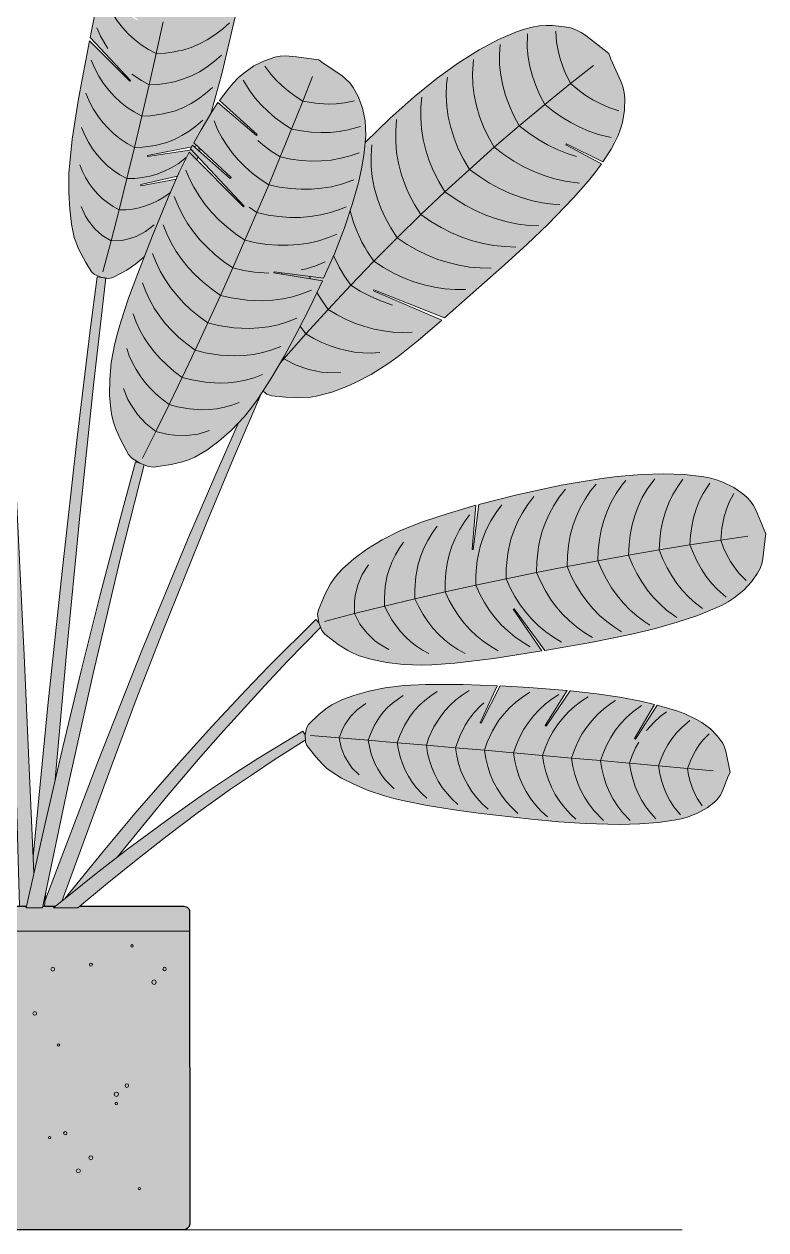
# Model space of a CAD drawing. Header units: millimetres. Extents: x -4 to 8794, y -6642 to 2653.
# Drawn here: x 6437 to 7446, y 0 to 1640 of the extents above; entities that cross this region are included whole.
import ezdxf

# ---------------------------------------------------------------- set-up
doc = ezdxf.new("R2010")
doc.units = ezdxf.units.MM
for name, color, linetype, lineweight, true_color in [('VEG-HOJAS', 117, 'Continuous', 18, 0x2e5e38), ('VEG-MACETA', 25, 'Continuous', 25, 0x745440), ('VEG-NERVIOS', 115, 'Continuous', 9, 0x528c5c), ('VEG-TEXTO', 47, 'Continuous', 18, 0x464646)]:
    doc.layers.add(name, color=color, linetype=linetype, lineweight=lineweight, true_color=true_color)
doc.layers.add('VEG-RELLENO', color=253, linetype='Continuous', true_color=0x96c896)

# ---------------------------------------------------------------- blocks, each defined once
blk = doc.blocks.new('VEG_Strelitzia_ALZADO')
at = {"layer": 'VEG-RELLENO', "true_color": 0x528f5a}
h = blk.add_hatch(color=93, dxfattribs=at)
h.dxf.hatch_style = 1
h.paths.add_polyline_path([(238.9, 1919.9), (260.7, 1908.7), (271.1, 1902.2), (275.7, 1898), (279.9, 1892.9), (283.6, 1887.2), (290.2, 1874.4), (295.5, 1859.3), (299.1, 1840.8), (300.3, 1830.1), (301, 1812), (300.8, 1791.9), (299, 1762.2), (295.5, 1729.8), (290.3, 1694.8), (286.9, 1675.7), (278.6, 1635.2), (269, 1593.9), (249.4, 1519.4), (235.4, 1496.1), (225.6, 1478.2), (230, 1474.1), (225.8, 1473.3), (223.9, 1474.9), (222.7, 1472.7), (162.4, 1461.1), (162.4, 1459.5), (222.7, 1468.7), (231.3, 1459.6), (229.7, 1455.1), (219.1, 1465.7), (203.4, 1432.8), (153.6, 1421.5), (153.6, 1419.9), (201.6, 1428.7), (183.2, 1386.2), (158, 1323.4), (152.9, 1318.6), (140.3, 1309.1), (119, 1296.9), (115.4, 1295.1), (109.9, 1293.9), (100, 1295.3), (90.7, 1299), (86.6, 1302.8), (75.3, 1320.9), (68.7, 1334), (65.6, 1341.5), (63, 1349.6), (61, 1358.4), (58, 1377.5), (56, 1399), (55.4, 1423.3), (56.8, 1451.1), (58.3, 1466.5), (62.9, 1500.9), (72.4, 1557.3), (83.6, 1616.9), (138.8, 1561.9), (139.6, 1563.2), (84.5, 1621.7), (96.1, 1678.6), (148.9, 1644.6), (149.5, 1646), (97, 1682.5), (108.4, 1732.6), (115.5, 1759.5), (164.6, 1710.8), (165.3, 1712.1), (116.6, 1763.6), (126.3, 1796.4), (140.5, 1836.5), (150.2, 1858.5), (155.1, 1867.9), (165.1, 1883.5), (175.3, 1895.5), (180.6, 1900.5), (191.5, 1909), (197.1, 1912.2), (202.9, 1914.5), (208.8, 1916)])
h.paths.add_polyline_path([(234, 1470.4), (234.6, 1469.9), (233.5, 1466.5), (229.8, 1469.8)])
at = {"layer": 'VEG-RELLENO', "true_color": 0x4f8956}
h = blk.add_hatch(color=105, dxfattribs=at)
h.dxf.hatch_style = 1
h.paths.add_polyline_path([(796.2, 1584.6), (803.3, 1569.8), (809.1, 1554.7), (810.9, 1546.9), (811.7, 1539), (811.1, 1522.6), (808.4, 1505.9), (805.9, 1497.3), (802.6, 1488.4), (798.3, 1479.1), (793, 1469.5), (781.7, 1452.2), (732.5, 1477), (731.7, 1475.7), (779.9, 1449.6), (762.2, 1426.8), (742.1, 1403.6), (706.8, 1367), (678.7, 1340.3), (633, 1298.7), (566.7, 1240.1), (470.5, 1278.3), (469.8, 1276.8), (563, 1236.9), (530.9, 1209.5), (503.6, 1187.8), (490.8, 1178.5), (466.9, 1163.3), (455.6, 1157.1), (433.9, 1147), (413.5, 1139.4), (394.1, 1134), (384.6, 1132.5), (375.3, 1131.8), (366.3, 1131.7), (350.1, 1132.5), (331.9, 1134.3), (325, 1136.6), (319.7, 1140.4), (339.7, 1172.6), (357.9, 1205.2), (383.7, 1255.3), (400.5, 1290.7), (334.5, 1301.3), (334.8, 1302.9), (402.1, 1294.2), (424, 1345.4), (430.5, 1362.5), (441.1, 1394.3), (447.5, 1416.7), (452.6, 1438.2), (457.3, 1464.6), (458.7, 1478.9), (492.6, 1511.7), (519.9, 1536.2), (541.2, 1554.1), (571.1, 1576.8), (599.8, 1596.2), (627.1, 1612.3), (652.4, 1624.6), (669.7, 1631.2), (685.6, 1635.6), (695.3, 1637.2), (704.6, 1638), (713.3, 1638), (729.9, 1636.2), (737.8, 1634.5), (745.3, 1632), (752.3, 1628.5), (758.9, 1624.3), (789.8, 1599.6)])
at = {"layer": 'VEG-RELLENO', "true_color": 0x5e9966}
h = blk.add_hatch(color=103, dxfattribs=at)
h.dxf.hatch_style = 1
h.paths.add_polyline_path([(395.5, 1591), (426.8, 1569.7), (432.5, 1565), (437.7, 1559.7), (442.1, 1553.6), (449.4, 1540.3), (455, 1525.4), (457, 1517.2), (458.5, 1508.3), (459.2, 1498.7), (459.3, 1488.2), (457.3, 1464.6), (453.9, 1445), (449.4, 1424), (441.1, 1394.3), (430.5, 1362.5), (416.7, 1327.5), (402.1, 1294.2), (334.8, 1302.9), (334.5, 1301.3), (400.5, 1290.7), (392.2, 1272.9), (375.2, 1238.4), (357.9, 1205.2), (339.7, 1172.6), (330.4, 1157.2), (312, 1129), (303.1, 1116.8), (294.3, 1106), (276.8, 1087.4), (259.7, 1072.4), (243.1, 1060.4), (226.9, 1050.8), (218.6, 1047.2), (210.3, 1044.5), (194.6, 1040.7), (170.7, 1037.4), (164, 1038.1), (152.3, 1042.7), (141.5, 1049.4), (137, 1054.4), (125.5, 1075.6), (119, 1090.3), (116.2, 1098.5), (114, 1107.1), (112.6, 1116.1), (111.1, 1135.3), (111.2, 1156.4), (113.3, 1179.6), (118.1, 1205.5), (121.7, 1219.6), (131.3, 1250.6), (143, 1283.8), (162.2, 1334.2), (183.2, 1386.2), (198.3, 1421.4), (213.4, 1454.2), (219.1, 1465.7), (293.1, 1391.1), (294.2, 1392.3), (221.3, 1470.1), (223.9, 1474.9), (275.2, 1429.7), (276.2, 1430.9), (225.6, 1478.2), (242.7, 1508.6), (258.4, 1532.9), (310.9, 1488.2), (311.9, 1489.4), (260.6, 1536), (272.1, 1551.2), (286.4, 1566.9), (293.4, 1573.2), (300.4, 1578.5), (314.4, 1586.8), (328.6, 1592.5), (335.8, 1594.7), (343.1, 1596.1), (350.5, 1596.5), (357.9, 1596.1)])
at = {"layer": 'VEG-RELLENO', "true_color": 0x8aad6d}
h = blk.add_hatch(color=63, dxfattribs=at)
h.dxf.hatch_style = 1
h.paths.add_polyline_path([(7.2, 507.8), (31.1, 749.5), (50.5, 931.9), (71.5, 1114.1), (94, 1296.1), (105.9, 1294.5), (89.4, 1148.9), (70.3, 966.7), (52.6, 784.2), (37.2, 612.5), (8.2, 485.1)])
h.paths.add_polyline_path([(24.2, 459.1), (22.7, 440), (20.3, 440)])
h = blk.add_hatch(color=63, dxfattribs=at)
h.dxf.hatch_style = 1
h.paths.add_polyline_path([(23.2, 446.8), (83.5, 606.3), (130.8, 727.5), (179.5, 848.2), (229.8, 968.2), (285.8, 1096.5), (303.1, 1116.8), (316.7, 1135.9), (280.8, 1052.5), (243.2, 962.6), (182.6, 811.9), (147.4, 721.1), (113, 629.9), (46.6, 447.7), (37.1, 440), (22.7, 440)])
h = blk.add_hatch(color=63, dxfattribs=at)
h.dxf.hatch_style = 1
h.paths.add_polyline_path([(-11.5, 440), (-20.6, 755.3), (-30, 1039.3), (-18, 1039.8), (-5.2, 781.7), (8.2, 485.1), (-1.8, 440)])
h = blk.add_hatch(color=63, dxfattribs=at)
h.dxf.hatch_style = 1
h.paths.add_polyline_path([(-2.3, 438), (41.4, 630.5), (72.5, 760.2), (111.8, 915.5), (146.5, 1044.3), (154.9, 1042), (157.9, 1040.6), (125.5, 912), (88.6, 756.4), (54, 600.3), (19.9, 438)])
at = {"layer": 'VEG-RELLENO', "true_color": 0x4c8353}
h = blk.add_hatch(color=105, dxfattribs=at)
h.dxf.hatch_style = 1
h.paths.add_polyline_path([(1003.5, 946.6), (999.3, 912.4), (997.8, 905.7), (995.6, 899.2), (992.3, 893), (984, 881.2), (973.6, 870), (967.3, 864.6), (952.2, 854.3), (943.1, 849.3), (921.7, 839.8), (896.7, 830.7), (853.5, 817.9), (821.3, 810), (784.8, 802.4), (703.1, 787.9), (661.2, 844.7), (659.8, 843.9), (698.9, 787.3), (688.7, 785.6), (615.4, 774.6), (564.4, 769), (549.4, 768.2), (522.5, 768.2), (510.3, 769), (488, 771.7), (468.1, 775.7), (450.4, 780.8), (434.9, 788), (421.9, 796.2), (407.1, 807.2), (401.4, 812.6), (398.9, 817.1), (395.8, 825.6), (394.3, 834.7), (394.2, 840), (395, 843.4), (404.1, 864.8), (411.7, 878.6), (422, 892.6), (435.5, 905.8), (451.6, 918.9), (470.8, 932), (493.6, 944.7), (513.8, 953.9), (536.7, 962.8), (571.3, 974.4), (609.3, 985.4), (604.1, 925.3), (605.7, 925.3), (613.2, 986.4), (645.8, 994.9), (684.4, 1004.1), (725, 1012.6), (764.8, 1019.6), (792.4, 1023.4), (818, 1026), (849.8, 1027.8), (879, 1027.9), (898.6, 1026.7), (916.5, 1024.5), (926.9, 1022.5), (936.4, 1019.9), (945, 1016.9), (959.8, 1009.6), (972.2, 1001), (977.8, 996.2), (982.7, 991), (986.7, 985.3), (992.9, 972.7)])
at = {"layer": 'VEG-RELLENO', "true_color": 0x8aad6d}
h = blk.add_hatch(color=63, dxfattribs=at)
h.dxf.hatch_style = 1
h.paths.add_polyline_path([(50.8, 451.1), (102.2, 514.4), (145.6, 566.3), (189.8, 617.5), (219.7, 651.2), (265.3, 701.2), (311.9, 750.2), (359.4, 798.4), (391.6, 829.9), (395.8, 825.6), (398.2, 819.5), (352.9, 773.2), (322.1, 740.5), (261.7, 674.1), (232.1, 640.3), (188.5, 589), (122, 507.4)])
at = {"layer": 'VEG-RELLENO', "true_color": 0x5e9966}
h = blk.add_hatch(color=103, dxfattribs=at)
h.dxf.hatch_style = 1
h.paths.add_polyline_path([(954.9, 622), (944, 595.6), (941.3, 590.6), (937.9, 585.9), (933.6, 581.6), (923.5, 573.9), (911.5, 567.1), (897, 561.4), (888.4, 559), (879, 557), (857.1, 553.9), (832, 552), (804, 551.3), (757.6, 552.5), (722, 554.9), (684.5, 558.3), (612.2, 566.9), (576.9, 571.8), (542.8, 577.2), (511.6, 583.3), (497.8, 586.6), (485.1, 590.1), (462.6, 597.7), (443.3, 605.9), (426.6, 614.4), (412.2, 623.2), (406, 628.1), (400.5, 633.1), (391.4, 643.1), (379.3, 658.8), (377.4, 663.6), (377.1, 673), (379, 682.5), (381.7, 687.1), (396.2, 701.1), (406.9, 709.7), (413.2, 713.8), (427.7, 721.2), (444.5, 727.3), (463.7, 732.7), (485.6, 737.2), (510.9, 740.3), (540.6, 741.8), (591.7, 741.6), (638, 739.9), (615, 689.7), (616.5, 689.2), (642.1, 739.7), (681.4, 737.5), (733.2, 733.4), (703.5, 685.7), (704.9, 685.2), (737.2, 733), (738, 732.9), (773.5, 729), (804.8, 724.3), (833.6, 718.8), (852, 714.5), (824.7, 668), (826.1, 667.5), (855.7, 713.6), (882.4, 705.7), (892.3, 702), (909.3, 694.2), (916.3, 690), (928.1, 681.2), (937.5, 671.8), (944.9, 661.7), (947.4, 656.3), (949.2, 650.8)])
at = {"layer": 'VEG-RELLENO', "true_color": 0x8aad6d}
h = blk.add_hatch(color=63, dxfattribs=at)
h.dxf.hatch_style = 1
h.paths.add_polyline_path([(34.6, 438), (92.9, 484.7), (135.6, 517.7), (178.8, 549.9), (208, 570.8), (252.4, 601.5), (297.4, 631.2), (343.2, 659.7), (374, 678.1), (377.1, 673), (377.2, 666), (334.9, 639.2), (305.2, 619.4), (275.7, 599.2), (232.1, 568), (189.2, 535.9), (147, 502.9), (105.4, 469.2), (68, 438)])
at = {"layer": 'VEG-RELLENO', "true_color": 0xc6c4be}
h = blk.add_hatch(color=9, dxfattribs=at)
h.dxf.hatch_style = 1
h.paths.add_polyline_path([(220, 7.2), (219.1, 4.2), (217.1, 1.8), (215.1, 0.6), (212, 0), (-212, 0), (-215.1, 0.6), (-217.7, 2.3), (-219.4, 4.9), (-220, 8), (-220, 432), (-219.4, 435.1), (-217.7, 437.7), (-215.1, 439.4), (-212, 440), (-70.4, 440), (-68, 438), (-34.6, 438), (-37.1, 440), (-1.8, 440), (-2.3, 438), (19.9, 438), (20.3, 440), (37.1, 440), (34.6, 438), (68, 438), (70.4, 440), (212, 440), (215.1, 439.4), (217.7, 437.7), (219.4, 435.1), (220, 432)])
at = {"layer": 'VEG-HOJAS'}
for points in [[(158, 1323.4), (146.6, 1313.5), (134.3, 1305.3), (115.4, 1295.1), (109.9, 1293.9), (100, 1295.3), (90.7, 1299), (86.6, 1302.8), (78.6, 1315.3), (68.7, 1334), (63, 1349.6), (59.4, 1367.7), (56.8, 1387.9), (55.5, 1410.8), (55.8, 1436.7), (56.8, 1451.1), (60.4, 1483.2), (69, 1538.2), (83.6, 1616.9), (138.8, 1561.9), (139.6, 1563.2), (84.5, 1621.7), (96.1, 1678.6)], [(283, 1655.7), (273.9, 1614.5), (264, 1573.8), (249.4, 1519.4)], [(458.7, 1478.9), (492.6, 1511.7), (525.3, 1540.9), (556.4, 1566), (585.6, 1586.9), (613.6, 1604.7), (640, 1618.9), (664.2, 1629.3), (675.2, 1633), (685.6, 1635.6), (695.3, 1637.2), (704.6, 1638), (713.3, 1638), (729.9, 1636.2), (737.8, 1634.5), (745.3, 1632), (752.3, 1628.5), (758.9, 1624.3), (789.8, 1599.6), (792.8, 1592), (806.5, 1562.3), (809.1, 1554.7), (810.9, 1546.9), (811.7, 1539), (811.1, 1522.6), (808.4, 1505.9), (805.9, 1497.3), (802.6, 1488.4), (798.3, 1479.1), (793, 1469.5), (781.7, 1452.2), (732.5, 1477), (731.7, 1475.7), (779.9, 1449.6), (771.2, 1438), (762.2, 1426.8), (742.1, 1403.6), (706.8, 1367), (678.7, 1340.3), (648.3, 1312.5), (566.7, 1240.1), (470.5, 1278.3), (469.8, 1276.8), (563, 1236.9), (530.9, 1209.5), (503.6, 1187.8), (490.8, 1178.5), (466.9, 1163.3), (444.5, 1151.7), (433.9, 1147), (413.5, 1139.4), (394.1, 1134), (384.6, 1132.5), (366.3, 1131.7), (350.1, 1132.5), (331.9, 1134.3), (325, 1136.6), (319.7, 1140.4)], [(222.7, 1472.7), (162.4, 1461.1), (162.4, 1459.5), (222.7, 1468.7)], [(230, 1474.1), (225.8, 1473.3)], [(231.3, 1459.6), (229.7, 1455.1)], [(229.8, 1469.8), (234, 1470.4)], [(234.6, 1469.9), (233.5, 1466.5)], [(203.4, 1432.8), (153.6, 1421.5), (153.6, 1419.9), (201.6, 1428.7)], [(7.2, 507.8), (27.3, 713), (46.5, 895.4), (67.2, 1077.6), (84.8, 1223.3), (94, 1296.1), (105, 1294.7)], [(105.9, 1294.5), (89.4, 1148.9), (70.3, 966.7), (52.6, 784.2), (37.2, 612.5)], [(316.7, 1135.9), (280.8, 1052.5), (243.2, 962.6), (182.6, 811.9), (147.4, 721.1), (113, 629.9), (46.6, 447.7)], [(23.2, 446.8), (95.2, 636.7), (155, 787.9), (217.1, 938.2), (255.6, 1027.9), (285.8, 1096.5)], [(-11.5, 440), (-20.6, 755.3), (-30, 1039.3), (-18, 1039.8), (-5.2, 781.7), (8.2, 485.1)], [(157.9, 1040.6), (125.5, 912), (88.6, 756.4), (54, 600.3), (19.9, 438), (-2.3, 438), (23.4, 552.5), (47.5, 656.5), (72.5, 760.2), (98.4, 863.8), (125.5, 967), (146.5, 1044.3), (152.3, 1042.7)], [(50.8, 451.1), (102.2, 514.4), (145.6, 566.3), (204.7, 634.4), (250, 684.6), (296.3, 734), (327.6, 766.4), (391.6, 829.9), (395.8, 825.6)], [(398.2, 819.5), (352.9, 773.2), (322.1, 740.5), (261.7, 674.1), (232.1, 640.3), (188.5, 589), (122, 507.4)], [(377.2, 666), (334.9, 639.2), (305.2, 619.4), (275.7, 599.2), (232.1, 568), (189.2, 535.9), (147, 502.9), (105.4, 469.2), (68, 438), (34.6, 438), (92.9, 484.7), (135.6, 517.7), (193.4, 560.4), (237.5, 591.4), (282.3, 621.4), (312.6, 640.8), (374, 678.1), (377.1, 673)], [(24.2, 459.1), (22.7, 440)]]:
    blk.add_lwpolyline(points, dxfattribs=at)
for points in [[(401.5, 1586.5), (426.8, 1569.7), (432.5, 1565), (437.7, 1559.7), (442.1, 1553.6), (449.4, 1540.3), (455, 1525.4), (457, 1517.2), (458.5, 1508.3), (459.2, 1498.7), (459.3, 1488.2), (457.3, 1464.6), (453.9, 1445), (449.4, 1424), (441.1, 1394.3), (430.5, 1362.5), (416.7, 1327.5), (402.1, 1294.2), (334.8, 1302.9), (334.5, 1301.3), (400.5, 1290.7), (383.7, 1255.3), (366.7, 1221.9), (348.9, 1188.8), (330.4, 1157.2), (312, 1129), (303.1, 1116.8), (294.3, 1106), (276.8, 1087.4), (259.7, 1072.4), (243.1, 1060.4), (226.9, 1050.8), (218.6, 1047.2), (210.3, 1044.5), (194.6, 1040.7), (170.7, 1037.4), (164, 1038.1), (152.3, 1042.7), (141.5, 1049.4), (137, 1054.4), (125.5, 1075.6), (119, 1090.3), (116.2, 1098.5), (114, 1107.1), (112.6, 1116.1), (111.1, 1135.3), (111.2, 1156.4), (113.3, 1179.6), (118.1, 1205.5), (121.7, 1219.6), (126.2, 1234.7), (136.9, 1267), (149.3, 1300.7), (168.9, 1351.1), (190.7, 1404), (205.9, 1438.3), (219.1, 1465.7), (293.1, 1391.1), (294.2, 1392.3), (221.3, 1470.1), (223.9, 1474.9), (275.2, 1429.7), (276.2, 1430.9), (225.6, 1478.2), (235.4, 1496.1), (250.1, 1520.5), (258.4, 1532.9), (310.9, 1488.2), (311.9, 1489.4), (260.6, 1536), (272.1, 1551.2), (279.2, 1559.6), (286.4, 1566.9), (293.4, 1573.2), (307.4, 1583), (321.5, 1589.9), (335.8, 1594.7), (343.1, 1596.1), (350.5, 1596.5), (365.4, 1595.2), (395.5, 1591)], [(1002.4, 939.8), (999.3, 912.4), (997.8, 905.7), (995.6, 899.2), (992.3, 893), (984, 881.2), (973.6, 870), (960.2, 859.4), (952.2, 854.3), (943.1, 849.3), (921.7, 839.8), (909.6, 835.2), (883, 826.3), (853.5, 817.9), (821.3, 810), (765.4, 798.8), (703.1, 787.9), (661.2, 844.7), (659.8, 843.9), (698.9, 787.3), (633.6, 777.1), (580.5, 770.5), (549.4, 768.2), (535.5, 767.9), (510.3, 769), (488, 771.7), (468.1, 775.7), (450.4, 780.8), (442.4, 784.2), (434.9, 788), (421.9, 796.2), (403.7, 810.1), (399.8, 814.9), (395.8, 825.6), (394, 837.2), (395, 843.4), (404.1, 864.8), (411.7, 878.6), (416.5, 885.7), (422, 892.6), (428.4, 899.3), (443.3, 912.4), (460.8, 925.5), (481.7, 938.4), (506.6, 950.9), (536.7, 962.8), (571.3, 974.4), (609.3, 985.4), (604.1, 925.3), (605.7, 925.3), (613.2, 986.4), (664.7, 999.6), (725, 1012.6), (754.9, 1017.9), (783.6, 1022.3), (801.2, 1024.4), (834.2, 1027.1), (864.8, 1028.1), (892.4, 1027.2), (916.5, 1024.5), (926.9, 1022.5), (936.4, 1019.9), (945, 1016.9), (959.8, 1009.6), (972.2, 1001), (977.8, 996.2), (982.7, 991), (986.7, 985.3), (990, 979.2), (1003.5, 946.6)], [(952.4, 616.8), (944, 595.6), (941.3, 590.6), (937.9, 585.9), (933.6, 581.6), (923.5, 573.9), (911.5, 567.1), (897, 561.4), (888.4, 559), (879, 557), (857.1, 553.9), (832, 552), (804, 551.3), (757.6, 552.5), (722, 554.9), (684.5, 558.3), (612.2, 566.9), (576.9, 571.8), (542.8, 577.2), (511.6, 583.3), (497.8, 586.6), (485.1, 590.1), (462.6, 597.7), (443.3, 605.9), (426.6, 614.4), (412.2, 623.2), (406, 628.1), (400.5, 633.1), (391.4, 643.1), (379.3, 658.8), (377.4, 663.6), (377.1, 673), (379, 682.5), (381.7, 687.1), (396.2, 701.1), (406.9, 709.7), (413.2, 713.8), (427.7, 721.2), (444.5, 727.3), (463.7, 732.7), (485.6, 737.2), (510.9, 740.3), (540.6, 741.8), (591.7, 741.6), (638, 739.9), (615, 689.7), (616.5, 689.2), (642.1, 739.7), (681.4, 737.5), (733.2, 733.4), (703.5, 685.7), (704.9, 685.2), (737.2, 733), (738, 732.9), (773.5, 729), (804.8, 724.3), (833.6, 718.8), (852, 714.5), (824.7, 668), (826.1, 667.5), (855.7, 713.6), (882.4, 705.7), (892.3, 702), (909.3, 694.2), (916.3, 690), (928.1, 681.2), (937.5, 671.8), (944.9, 661.7), (947.4, 656.3), (949.2, 650.8), (954.9, 622)]]:
    blk.add_lwpolyline(points, close=True, dxfattribs=at)
at = {"layer": 'VEG-MACETA'}
for points in [[(70.4, 440), (212, 440), (216.4, 438.7), (218.7, 436.4), (219.7, 434.3), (220, 8), (218.7, 3.6), (215.8, 0.9), (212, 0), (-214.3, 0.3), (-218.2, 2.9), (-219.7, 5.7), (-220, 8), (-219.7, 434.3), (-218.7, 436.4), (-216.4, 438.7), (-212, 440), (-70.4, 440)], [(-37.1, 440), (-1.8, 440)], [(20.3, 440), (37.1, 440)]]:
    blk.add_lwpolyline(points, dxfattribs=at)
at = {"layer": 'VEG-MACETA', "lineweight": 9}
blk.add_lwpolyline([(-220, 406), (220, 406)], dxfattribs=at)
for points in [[(143.2, 386.2), (142.7, 385.1), (141.6, 384.6), (140.4, 385.1), (139.9, 386.2), (140.4, 387.4), (141.6, 387.9), (142.7, 387.4)], [(87.7, 360.8), (87.1, 359.3), (85.7, 358.7), (84.2, 359.3), (83.6, 360.8), (84.2, 362.3), (85.7, 362.9), (87.1, 362.3)], [(36.2, 354.6), (35.5, 352.8), (33.7, 352), (31.9, 352.8), (31.2, 354.6), (31.9, 356.3), (33.7, 357.1), (35.5, 356.3)], [(188.2, 354.7), (187.5, 353.1), (185.9, 352.4), (184.2, 353.1), (183.5, 354.7), (184.2, 356.4), (185.9, 357.1), (187.5, 356.4)], [(174.6, 336.9), (173.7, 334.8), (171.6, 333.9), (169.5, 334.8), (168.6, 336.9), (169.5, 339), (171.6, 339.9), (173.7, 339)], [(11.8, 294.3), (11, 292.5), (9.3, 291.8), (7.5, 292.5), (6.8, 294.3), (7.5, 296), (9.3, 296.8), (11, 296)], [(43.2, 251.5), (42.7, 250.4), (41.6, 249.9), (40.4, 250.4), (40, 251.5), (40.4, 252.6), (41.6, 253.1), (42.7, 252.6)], [(137, 196.3), (136.3, 194.5), (134.6, 193.8), (132.8, 194.5), (132.1, 196.3), (132.8, 198), (134.6, 198.7), (136.3, 198)], [(123.3, 184.5), (122.4, 182.5), (120.4, 181.6), (118.3, 182.5), (117.5, 184.5), (118.3, 186.6), (120.4, 187.4), (122.4, 186.6)], [(122, 171.9), (121.5, 170.7), (120.2, 170.1), (119, 170.7), (118.5, 171.9), (119, 173.1), (120.2, 173.6), (121.5, 173.1)], [(52.9, 131.4), (52.3, 129.8), (50.7, 129.1), (49.1, 129.8), (48.4, 131.4), (49.1, 133), (50.7, 133.6), (52.3, 133)], [(31, 125.4), (30.5, 124.3), (29.4, 123.8), (28.3, 124.3), (27.8, 125.4), (28.3, 126.6), (29.4, 127), (30.5, 126.6)], [(88.3, 98.1), (87.5, 96.2), (85.5, 95.4), (83.6, 96.2), (82.8, 98.1), (83.6, 100.1), (85.5, 100.9), (87.5, 100.1)], [(71.3, 80.3), (70.5, 78.4), (68.5, 77.6), (66.5, 78.4), (65.7, 80.3), (66.5, 82.3), (68.5, 83.1), (70.5, 82.3)], [(153.3, 56.1), (152.8, 54.9), (151.5, 54.4), (150.3, 54.9), (149.8, 56.1), (150.3, 57.3), (151.5, 57.8), (152.8, 57.3)]]:
    blk.add_lwpolyline(points, close=True, dxfattribs=at)
at = {"layer": 'VEG-NERVIOS'}
for points in [[(174.6, 1599.9), (164, 1605.4), (154.1, 1611.7), (144.9, 1618.7), (136.3, 1626.5), (128.4, 1635), (121.2, 1644.2), (111.5, 1659.9)], [(174.6, 1599.9), (184, 1642.6)], [(174.6, 1599.9), (187, 1600.4), (199, 1602), (204.8, 1603.3), (210.7, 1604.5), (222.1, 1608.1), (233.2, 1612.7), (243.9, 1618.4), (254.4, 1625.1), (264.5, 1632.8), (274.3, 1641.5)], [(108.5, 1606.6), (98.9, 1623.2), (93.7, 1634.8)], [(702.8, 1530.6), (696.1, 1543.3), (690.5, 1556.1), (686, 1569), (682.6, 1581.9), (680.2, 1594.9), (679, 1608.1), (679.3, 1626.4)], [(737.8, 1559), (729.8, 1575.7), (723.7, 1592.6), (720.9, 1603.9), (719, 1615.3), (718, 1630.1)], [(668.2, 1501.6), (660.9, 1515.1), (654.7, 1528.7), (649.6, 1542.5), (645.7, 1556.3), (643, 1570.2), (641.5, 1584.2), (641.2, 1598.3), (642, 1611.9)], [(155.1, 1514.7), (144.7, 1520.2), (135, 1526.5), (125.9, 1533.6), (117.6, 1541.3), (109.9, 1549.8), (102.9, 1558.9), (96.6, 1568.8), (90.9, 1579.4), (85.9, 1590.7)], [(165, 1557.3), (174.6, 1599.9)], [(165, 1557.3), (177.1, 1557.7), (194.7, 1560.4), (200.5, 1561.6), (211.7, 1565.1), (222.6, 1569.5), (233.3, 1575), (243.6, 1581.5), (253.6, 1589.1), (263.3, 1597.6)], [(634.1, 1472.2), (626.2, 1486.1), (619.6, 1500.1), (614.1, 1514.2), (609.9, 1528.5), (606.9, 1542.9), (605.1, 1557.4), (604.6, 1572.1), (605.9, 1591.6)], [(373.7, 1535), (363.6, 1541.5), (354.3, 1548.4), (345.6, 1555.7), (337.7, 1563.4), (330.5, 1571.5), (322.3, 1582.6)], [(737.8, 1559), (768.9, 1583.5)], [(165, 1557.3), (154.3, 1562.9), (141.5, 1571.5)], [(358.5, 1496.9), (347, 1504.4), (336.3, 1512.4), (326.5, 1520.9), (317.4, 1529.8), (309.2, 1539.2), (301.7, 1549), (292.9, 1563.5)], [(373.7, 1535), (386.8, 1568.6)], [(600.4, 1442.2), (592.2, 1456.2), (585.2, 1470.3), (579.5, 1484.6), (575, 1499), (571.7, 1513.5), (569.7, 1528.3), (568.9, 1543.1), (569.4, 1558.1), (570.5, 1567.5)], [(702.8, 1530.6), (737.8, 1559)], [(737.8, 1559), (747.8, 1550.7), (757.9, 1543.3), (768.3, 1536.9), (778.9, 1531.2), (789.8, 1526.5), (803.5, 1521.9)], [(144.9, 1472.1), (134.9, 1477.5), (125.6, 1483.7), (117, 1490.5), (109, 1498), (101.6, 1506.2), (95, 1515.1), (88.9, 1524.6), (83.5, 1534.9), (78.8, 1545.8)], [(155.1, 1514.7), (165, 1557.3)], [(155.1, 1514.7), (166.9, 1515), (184.1, 1517.5), (200.7, 1522), (211.4, 1526.3), (221.8, 1531.6), (231.9, 1537.9), (241.7, 1545.2), (251.2, 1553.5)], [(358.5, 1496.9), (373.7, 1535)], [(373.7, 1535), (391.3, 1532.2), (408.4, 1531), (419.4, 1531.4), (430.3, 1532.5), (443.9, 1535.3)], [(567.1, 1411.7), (558.8, 1425.6), (551.6, 1439.6), (545.6, 1453.8), (540.9, 1468.1), (537.4, 1482.7), (535.1, 1497.4), (534.1, 1512.2), (534.4, 1527.3), (535.7, 1540.3)], [(668.2, 1501.6), (702.8, 1530.6)], [(702.8, 1530.6), (714.4, 1521.3), (726.2, 1513), (738.2, 1505.7), (750.5, 1499.4), (762.9, 1494.1), (775.7, 1489.8), (793.3, 1485.6)], [(144.9, 1472.1), (155.1, 1514.7)], [(144.9, 1472.1), (156.3, 1472.4), (172.9, 1474.7), (188.9, 1478.9), (199.3, 1483), (209.3, 1488.1), (219.1, 1494.1), (228.5, 1501), (237.7, 1509)], [(534.4, 1380.7), (525.9, 1394.3), (518.5, 1408.1), (515.5, 1415.1), (512.4, 1422.1), (507.5, 1436.3), (503.8, 1450.6), (501.3, 1465.2), (500.1, 1479.9), (500.1, 1494.8), (501.4, 1509.9)], [(134.5, 1429.6), (125.2, 1434.8), (116.5, 1440.6), (108.4, 1447), (101, 1454.1), (94.2, 1461.8), (88, 1470.1), (82.3, 1479.1), (77.4, 1488.8), (73, 1499.1)], [(327.4, 1421.1), (315.8, 1428.9), (305, 1437.2), (295.1, 1445.9), (286, 1455.1), (277.7, 1464.8), (270.3, 1474.9), (263.8, 1485.4), (258, 1496.5), (253.1, 1508)], [(343.1, 1459), (358.5, 1496.9)], [(358.5, 1496.9), (372, 1494.4), (385.3, 1492.8), (398.3, 1492.1), (411, 1492.4), (423.4, 1493.6), (435.6, 1495.8), (452.1, 1500.5)], [(634.1, 1472.2), (668.2, 1501.6)], [(668.2, 1501.6), (680.7, 1491.8), (693.5, 1483.2), (706.5, 1475.6), (719.7, 1469), (733.2, 1463.6), (745.8, 1459.5)], [(343.1, 1459), (330.8, 1467.1), (319.4, 1475.7), (312.8, 1481.4)], [(134.5, 1429.6), (144.9, 1472.1)], [(343.1, 1459), (357.5, 1456.1), (371.7, 1454.3), (385.6, 1453.5), (399.2, 1453.7), (412.5, 1454.9), (425.6, 1457.2), (438.4, 1460.5), (450.3, 1464.6)], [(502.1, 1349.2), (493.5, 1362.5), (486.1, 1375.9), (483, 1382.8), (479.8, 1389.6), (474.8, 1403.5), (470.9, 1417.5), (468.3, 1431.8), (466.9, 1446.2), (466.7, 1460.9), (467.7, 1475.7)], [(600.4, 1442.2), (634.1, 1472.2)], [(634.1, 1472.2), (647.2, 1462.2), (660.6, 1453.4), (674.2, 1445.7), (688, 1439.2), (702, 1433.7), (716.3, 1429.3), (730.7, 1426), (750, 1423.4)], [(123.9, 1387.2), (115.8, 1391.8), (108.2, 1396.9), (101.1, 1402.6), (94.6, 1408.8), (88.7, 1415.6), (83.3, 1423), (78.5, 1430.9), (74.1, 1439.3), (70.4, 1448.4)], [(134.5, 1429.6), (145.2, 1429.8), (155.7, 1430.9), (165.9, 1432.9), (175.8, 1435.8), (185.5, 1439.6), (194.9, 1444.2), (204.1, 1449.8), (215.4, 1458.3)], [(327.4, 1421.1), (343.1, 1459)], [(123.9, 1387.2), (134.5, 1429.6)], [(295.1, 1345.7), (282.4, 1354.5), (270.6, 1363.9), (259.7, 1373.7), (249.8, 1384), (240.8, 1394.9), (232.7, 1406.2), (225.6, 1418), (219.4, 1430.3), (214.9, 1441.2)], [(327.4, 1421.1), (342.3, 1418), (357, 1416), (371.4, 1415.1), (385.5, 1415.2), (399.4, 1416.4), (413, 1418.6), (426.3, 1422), (443.3, 1428.1)], [(567.1, 1411.7), (600.4, 1442.2)], [(600.4, 1442.2), (613.9, 1432.3), (627.6, 1423.6), (641.5, 1416), (655.6, 1409.5), (669.9, 1404.2), (684.4, 1400), (699.1, 1396.8), (714, 1394.8), (723.5, 1394.2)], [(123.9, 1387.2), (133.3, 1387.3), (142.4, 1388.2), (151.4, 1389.9), (160.1, 1392.4), (168.6, 1395.6), (176.9, 1399.7), (185, 1404.5), (193.7, 1410.8)], [(311.4, 1383.3), (327.4, 1421.1)], [(534.4, 1380.7), (567.1, 1411.7)], [(567.1, 1411.7), (580.8, 1402), (594.7, 1393.5), (608.7, 1386.1), (622.9, 1379.9), (637.3, 1374.7), (651.9, 1370.7), (666.7, 1367.8), (681.6, 1366), (694.8, 1365.4)], [(278.6, 1308.2), (266, 1317), (254.4, 1326.4), (243.7, 1336.2), (233.9, 1346.5), (225.1, 1357.3), (217.1, 1368.6), (210.2, 1380.4), (204.1, 1392.6), (198.9, 1405.3)], [(113, 1344.9), (101, 1352.3), (90.8, 1361.5), (82.2, 1372.4), (78.5, 1378.5), (72.4, 1391.9)], [(113, 1344.9), (123.9, 1387.2)], [(295.1, 1345.7), (311.4, 1383.3)], [(311.4, 1383.3), (300.8, 1390.6)], [(311.4, 1383.3), (326.5, 1380.1), (341.4, 1378), (356, 1376.9), (370.4, 1376.9), (384.4, 1378), (398.2, 1380.2), (411.7, 1383.5), (425, 1387.9), (433, 1391.3)], [(470.3, 1317.2), (461.7, 1330), (458, 1336.6), (454.3, 1343.1), (448, 1356.3), (442.8, 1369.8), (438.4, 1385.7)], [(502.1, 1349.2), (534.4, 1380.7)], [(534.4, 1380.7), (548.1, 1371.3), (561.9, 1363.1), (576, 1356), (590.2, 1350), (604.5, 1345.1), (619, 1341.4), (633.7, 1338.7), (648.6, 1337.1), (663.6, 1336.6)], [(113, 1344.9), (127.2, 1345.6), (134, 1346.8), (147.2, 1351.1), (159.8, 1357.8), (171.7, 1366.8)], [(261.8, 1270.8), (249.5, 1279.6), (238.1, 1288.9), (227.6, 1298.6), (218.1, 1308.8), (209.5, 1319.5), (201.8, 1330.7), (195, 1342.3), (189.1, 1354.4), (184.1, 1366.9)], [(102, 1302.9), (113, 1344.9)], [(278.6, 1308.2), (295.1, 1345.7)], [(295.1, 1345.7), (310.3, 1342.4), (325.1, 1340.1), (339.7, 1339), (354.1, 1338.9), (368.2, 1339.9), (382, 1342), (395.5, 1345.2), (408.8, 1349.4), (420, 1354.1)], [(470.3, 1317.2), (502.1, 1349.2)], [(502.1, 1349.2), (515.7, 1340.2), (529.5, 1332.3), (543.4, 1325.5), (557.4, 1319.8), (571.6, 1315.3), (586, 1311.8), (600.5, 1309.4), (615.1, 1308.1), (629.9, 1307.9)], [(244.7, 1233.5), (232.8, 1242.2), (221.7, 1251.3), (211.6, 1260.9), (202.3, 1270.9), (194, 1281.4), (186.6, 1292.4), (180, 1303.8), (174.4, 1315.6), (169.6, 1327.9)], [(371.6, 1305.4), (378.2, 1306.9), (391.4, 1311.1), (404.3, 1316.3)], [(439, 1284.8), (430.5, 1297), (423.2, 1309.4), (415.7, 1325.1)], [(439, 1284.8), (470.3, 1317.2)], [(470.3, 1317.2), (483.7, 1308.6), (497.3, 1301.1), (510.9, 1294.7), (524.7, 1289.4), (538.7, 1285.2), (552.7, 1282), (566.9, 1279.9), (581.2, 1278.8), (595.6, 1278.8)], [(261.8, 1270.8), (278.6, 1308.2)], [(278.6, 1308.2), (293.6, 1304.8), (308.3, 1302.5), (327.6, 1301.1)], [(345.3, 1299.6), (345.1, 1301.5)], [(384.1, 1293.3), (382.7, 1296.7)], [(227.4, 1196.4), (215.9, 1204.8), (205.4, 1213.7), (195.7, 1223), (186.8, 1232.7), (178.9, 1242.9), (171.8, 1253.4), (165.6, 1264.5), (160.2, 1275.9), (155.7, 1287.8)], [(408.2, 1251.8), (439, 1284.8)], [(439, 1284.8), (452, 1276.7), (465.2, 1269.6), (478.4, 1263.7), (495.6, 1257.7)], [(244.7, 1233.5), (261.8, 1270.8)], [(261.8, 1270.8), (276.5, 1267.3), (298.1, 1264.3), (319.2, 1263.3), (333, 1264.1), (346.5, 1265.9), (359.7, 1268.8), (372.7, 1272.8), (385.5, 1277.9)], [(408.2, 1251.8), (400.1, 1263.2), (393, 1274.6)], [(377.8, 1218.4), (408.2, 1251.8)], [(408.2, 1251.8), (420.5, 1244.4), (432.9, 1238), (445.4, 1232.7), (458.1, 1228.3), (470.7, 1224.8), (483.5, 1222.4), (496.4, 1220.9), (509.3, 1220.4), (522.4, 1220.8)], [(209.8, 1159.3), (199.1, 1167.3), (189.3, 1175.7), (180.2, 1184.5), (172, 1193.6), (164.7, 1203.2), (158.1, 1213.2), (152.4, 1223.6), (147.4, 1234.3), (143.3, 1245.5)], [(227.4, 1196.4), (244.7, 1233.5)], [(244.7, 1233.5), (259.1, 1230), (280.1, 1226.9), (300.7, 1225.8), (314.1, 1226.5), (327.3, 1228.2), (340.3, 1230.9), (353, 1234.7), (365.5, 1239.6)], [(348.1, 1184.6), (377.8, 1218.4)], [(377.8, 1218.4), (370.3, 1228.8)], [(377.8, 1218.4), (388.8, 1212.1), (399.7, 1206.7), (410.8, 1202.1), (421.9, 1198.5), (433.1, 1195.7), (444.3, 1193.7), (455.6, 1192.6), (467, 1192.4), (478.4, 1193)], [(191.9, 1122.4), (182.6, 1129.5), (174.1, 1136.9), (166.2, 1144.6), (159.1, 1152.7), (152.7, 1161.2), (147, 1170), (142.1, 1179.1), (137.8, 1188.6), (134.3, 1198.4)], [(227.4, 1196.4), (241.2, 1192.9), (261.4, 1189.7), (281.3, 1188.5), (294.2, 1189.1), (306.9, 1190.6), (319.4, 1193.2), (331.7, 1196.7), (343.8, 1201.3)], [(209.8, 1159.3), (227.4, 1196.4)], [(343.4, 1179.2), (348.1, 1184.6)], [(348.1, 1184.6), (364.9, 1175.9), (382, 1169.9), (399.2, 1166.6), (407.9, 1165.9), (425.4, 1166.6)], [(191.9, 1122.4), (209.8, 1159.3)], [(209.8, 1159.3), (222.7, 1156), (241.6, 1152.9), (260.2, 1151.6), (272.3, 1152), (284.3, 1153.4), (296, 1155.7), (307.5, 1158.9), (318.8, 1163.1)], [(173.8, 1085.6), (160.2, 1096.8), (148.9, 1109), (139.8, 1122.3), (136, 1129.3), (130.2, 1144.1)], [(173.8, 1085.6), (191.9, 1122.4)], [(191.9, 1122.4), (203.2, 1119.4), (219.8, 1116.6), (236.1, 1115.3), (246.7, 1115.6), (257.1, 1116.7), (267.4, 1118.6), (277.5, 1121.4), (287.5, 1125)], [(155.6, 1049.3), (173.8, 1085.6)], [(173.8, 1085.6), (190.9, 1081.6), (199.3, 1080.5), (215.6, 1080.1), (231.5, 1082.3), (246.8, 1087)], [(775, 910), (775.5, 924.4), (777.1, 938.3), (779.6, 951.8), (783.2, 964.9), (787.7, 977.5), (793.3, 989.6), (800, 1001.3), (807.6, 1012.5), (813, 1019.2)], [(816.7, 917.5), (817.4, 931.6), (819, 945.4), (821.6, 958.6), (825.2, 971.5), (829.8, 983.9), (835.4, 995.8), (842, 1007.2), (852.4, 1021.5)], [(858.5, 924.6), (859.2, 938.2), (860.9, 951.5), (863.5, 964.2), (867.1, 976.6), (871.6, 988.5), (877.1, 999.9), (883.6, 1010.9), (890.7, 1020.9)], [(691.8, 894), (692.1, 908.3), (694.5, 928.9), (695.7, 935.6), (699, 948.6), (703.3, 961.2), (708.7, 973.3), (715.1, 985), (722.5, 996.3), (730.9, 1007.1)], [(733.4, 902.2), (733.8, 916.6), (735.2, 930.6), (737.6, 944.1), (741.1, 957.2), (745.6, 969.8), (751.1, 982), (757.6, 993.8), (765.2, 1005), (772.6, 1014.3)], [(900.3, 931.4), (901.1, 944.1), (902.7, 956.5), (905.3, 968.4), (908.7, 979.9), (913, 990.9), (918.3, 1001.6), (927.1, 1015.6)], [(942.2, 937.8), (943.7, 954.3), (946.8, 970), (949.8, 980), (953.7, 989.6), (959.8, 1001.4)], [(608.9, 876.7), (608.9, 890.4), (610.9, 910.2), (614.9, 929.2), (618.9, 941.4), (623.8, 953.1), (629.7, 964.4), (636.7, 975.4), (644.6, 985.9)], [(650.3, 885.5), (650.5, 899.6), (652.7, 919.9), (653.8, 926.5), (656.9, 939.3), (661.1, 951.7), (666.3, 963.7), (672.4, 975.2), (679.6, 986.4), (687.9, 997.1)], [(567.5, 867.5), (567.4, 880.7), (568.3, 893.6), (570.1, 906.1), (572.9, 918.2), (576.6, 929.9), (581.3, 941.2), (586.9, 952.2), (593.5, 962.8), (600.7, 972.5)], [(526.2, 858), (526.1, 870.4), (527.6, 888.3), (530.9, 905.5), (534.3, 916.5), (538.5, 927.2), (543.7, 937.5), (549.8, 947.4), (556.7, 957)], [(485, 848.2), (484.8, 859), (486, 874.7), (488.7, 889.8), (491.6, 899.5), (495.3, 908.8), (499.7, 917.9), (504.9, 926.7), (510.9, 935.1)], [(900.3, 931.4), (942.2, 937.8)], [(942.2, 937.8), (979, 943.2)], [(942.2, 937.8), (946.1, 927.6), (950.5, 918), (955.6, 909), (961.2, 900.5), (967.4, 892.5), (976.5, 883)], [(816.7, 917.5), (858.5, 924.6)], [(858.5, 924.6), (900.3, 931.4)], [(858.5, 924.6), (863.5, 912.2), (869.1, 900.5), (875.5, 889.4), (882.6, 879.1), (890.3, 869.5), (898.8, 860.5), (907.9, 852.2), (917.3, 844.9)], [(900.3, 931.4), (904.9, 919.7), (910.1, 908.7), (916, 898.4), (922.5, 888.7), (929.7, 879.6), (937.5, 871.2), (949.7, 860.4)], [(443.9, 838), (444, 854.3), (444.9, 862.2), (448.6, 877.2), (454.6, 891.4), (463, 904.6)], [(691.8, 894), (733.4, 902.2)], [(733.4, 902.2), (775, 910)], [(733.4, 902.2), (738.9, 889.2), (745.2, 877), (752.2, 865.6), (759.9, 854.9), (768.4, 844.9), (777.5, 835.7), (787.3, 827.2), (797.8, 819.5), (807.3, 813.5)], [(775, 910), (816.7, 917.5)], [(775, 910), (780.5, 897), (786.7, 884.8), (793.6, 873.3), (801.2, 862.5), (809.5, 852.5), (818.5, 843.2), (828.3, 834.7), (838.7, 826.8), (845.6, 822.4)], [(816.7, 917.5), (822, 904.6), (828, 892.5), (834.7, 881.1), (842.1, 870.5), (850.2, 860.5), (859.1, 851.3), (868.6, 842.8), (882.3, 832.7)], [(608.9, 876.7), (650.3, 885.5)], [(650.3, 885.5), (691.8, 894)], [(650.3, 885.5), (655.9, 873), (662.3, 861.2), (669.3, 850.2), (677, 839.8), (685.3, 830.3), (694.4, 821.4), (704.1, 813.3), (714.5, 805.9), (725.6, 799.2)], [(691.8, 894), (697.4, 881.2), (703.8, 869.2), (710.8, 857.9), (718.5, 847.4), (727, 837.5), (736.1, 828.5), (745.9, 820.1), (756.4, 812.5), (767.6, 805.6)], [(567.5, 867.5), (608.9, 876.7)], [(608.9, 876.7), (614.5, 864.5), (620.7, 853.1), (627.7, 842.3), (635.3, 832.3), (643.5, 823), (652.4, 814.5), (662, 806.6), (672.2, 799.5), (683, 793.1)], [(485, 848.2), (526.2, 858)], [(526.2, 858), (567.5, 867.5)], [(526.2, 858), (531.4, 847.1), (537.3, 836.9), (543.7, 827.3), (550.7, 818.4), (558.3, 810.1), (566.5, 802.5), (575.2, 795.6), (584.6, 789.3), (594.5, 783.7)], [(567.5, 867.5), (573, 855.8), (579.1, 844.8), (585.9, 834.6), (593.3, 825), (601.3, 816.1), (610, 808), (619.2, 800.5), (629.1, 793.7), (639.6, 787.6)], [(403.2, 827.5), (443.9, 838)], [(443.9, 838), (485, 848.2)], [(443.9, 838), (451.5, 823.9), (460.8, 811.7), (471.5, 801.3), (477.5, 796.8), (490.6, 789.1)], [(485, 848.2), (489.7, 838.6), (494.9, 829.7), (500.6, 821.4), (506.8, 813.6), (513.5, 806.4), (520.7, 799.9), (528.4, 793.9), (536.7, 788.4), (545.4, 783.6)], [(462.8, 665.8), (465.8, 674.3), (471.3, 686.3), (478.1, 697.3), (483.3, 704.1), (489.2, 710.4), (495.7, 716.3), (510.4, 726.8)], [(502.3, 662.4), (505.7, 672.2), (512, 685.8), (519.7, 698.4), (525.8, 706.1), (532.5, 713.4), (539.9, 720.1), (547.9, 726.3), (556.7, 732.1)], [(541.8, 659.1), (545.4, 669.4), (552.2, 684), (560.4, 697.4), (566.9, 705.7), (574, 713.4), (581.9, 720.6), (590.5, 727.2), (599.9, 733.3)], [(620.8, 652.2), (624.6, 663.2), (631.9, 678.7), (640.6, 693), (647.5, 701.7), (655.1, 709.9), (663.5, 717.6), (672.7, 724.6), (682.7, 731.1)], [(660.3, 648.7), (664.2, 659.9), (668.8, 670.6), (674.3, 680.7), (680.5, 690.2), (687.5, 699.1), (695.2, 707.4), (703.8, 715.2), (713.1, 722.3), (722.1, 728.2)], [(699.7, 645.2), (703.7, 656.5), (708.4, 667.3), (713.9, 677.4), (720.1, 687), (727.2, 696), (735, 704.4), (743.7, 712.2), (753.1, 719.4), (761.8, 725.1)], [(423.3, 669.1), (428.3, 681.8), (431.4, 687.7), (439, 698.4), (448.4, 707.8), (459.7, 715.8)], [(581.3, 655.6), (587.2, 671.5), (594.7, 686.3), (600.6, 695.4), (607.3, 704), (614.8, 712), (619.9, 716.6)], [(739.2, 641.7), (743.2, 653), (747.9, 663.7), (753.4, 673.9), (759.6, 683.4), (766.7, 692.4), (774.5, 700.8), (783.2, 708.6), (792.6, 715.8), (798.9, 719.9)], [(778.7, 638.2), (782.6, 649.3), (787.2, 659.8), (792.6, 669.8), (798.8, 679.2), (805.8, 688.1), (813.5, 696.3), (822, 704), (834.5, 713.2)], [(841.3, 678.9), (851.8, 690.6), (860, 698), (868.5, 704.5)], [(857.6, 631), (861.1, 641), (865.3, 650.5), (870.2, 659.5), (875.8, 667.9), (882.1, 675.9), (889.1, 683.3), (900, 692.7)], [(384.2, 672.4), (423.3, 669.1)], [(897.1, 627.3), (902, 640.2), (908.1, 652.2), (913, 659.5), (918.4, 666.4), (926.5, 674.6)], [(423.3, 669.1), (426, 656.2), (430.5, 644.2), (437.1, 633.2), (441, 628.1), (450.5, 618.6)], [(423.3, 669.1), (462.8, 665.8)], [(462.8, 665.8), (466.3, 648.9), (468.9, 640.9), (472.2, 633.2), (476.2, 625.9), (480.7, 618.8), (485.9, 612.1), (498.2, 599.7)], [(462.8, 665.8), (502.3, 662.4)], [(502.3, 662.4), (503.9, 652.6), (506.2, 643.1), (509.3, 634), (513, 625.2), (517.5, 616.8), (522.7, 608.8), (528.6, 601.2), (535.3, 593.9), (542.7, 586.9)], [(502.3, 662.4), (541.8, 659.1)], [(541.8, 659.1), (543.5, 648.5), (546, 638.4), (549.2, 628.7), (553.2, 619.3), (558, 610.4), (563.5, 601.8), (569.9, 593.6), (577, 585.8), (584.8, 578.4)], [(541.8, 659.1), (581.3, 655.6)], [(818.2, 634.6), (821.9, 645.3), (826.4, 655.5), (830.7, 663.4)], [(581.3, 655.6), (583.1, 644.7), (585.6, 634.2), (588.9, 624.1), (593.1, 614.4), (598.1, 605.1), (603.8, 596.2), (610.4, 587.7), (617.7, 579.6), (625.9, 571.9)], [(581.3, 655.6), (620.8, 652.2)], [(620.8, 652.2), (622.6, 641), (625.2, 630.2), (628.6, 619.9), (632.8, 609.9), (637.9, 600.4), (643.8, 591.3), (650.5, 582.5), (658.1, 574.2), (666.4, 566.4)], [(620.8, 652.2), (660.3, 648.7)], [(660.3, 648.7), (662.1, 637.4), (664.7, 626.4), (668.2, 615.9), (672.5, 605.8), (677.6, 596.1), (683.6, 586.8), (690.4, 577.9), (698.1, 569.5), (706.5, 561.5)], [(660.3, 648.7), (699.7, 645.2)], [(699.7, 645.2), (701.6, 633.8), (704.2, 622.7), (707.7, 612.1), (712, 601.9), (717.2, 592.1), (723.3, 582.7), (730.1, 573.8), (737.8, 565.3), (745, 558.4)], [(699.7, 645.2), (739.2, 641.7)], [(739.2, 641.7), (741, 630.2), (743.7, 619.2), (747.2, 608.6), (751.5, 598.4), (756.7, 588.6), (762.7, 579.2), (769.5, 570.3), (782.5, 556.8)], [(739.2, 641.7), (778.7, 638.2)], [(778.7, 638.2), (780.5, 626.9), (783.1, 616), (786.5, 605.5), (790.7, 595.4), (795.8, 585.8), (801.8, 576.6), (808.5, 567.8), (818.8, 556.8)], [(778.7, 638.2), (818.2, 634.6)], [(818.2, 634.6), (819.9, 623.7), (822.4, 613.2), (825.7, 603.1), (829.8, 593.4), (834.7, 584.1), (840.4, 575.2), (846.9, 566.7), (853.9, 558.9)], [(818.2, 634.6), (857.6, 631)], [(857.6, 631), (859.2, 620.8), (861.5, 611), (864.6, 601.6), (868.4, 592.5), (873, 583.8), (878.3, 575.5), (887.3, 564.4)], [(857.6, 631), (897.1, 627.3)], [(897.1, 627.3), (898.5, 618.5), (900.5, 609.9), (903.2, 601.7), (906.5, 593.8), (910.5, 586.3), (916.8, 576.7)], [(897.1, 627.3), (931.8, 624.1)]]:
    blk.add_lwpolyline(points, dxfattribs=at)

msp = doc.modelspace()

# ---------------------------------------------------------------- linework, layer by layer
at = {"layer": 'VEG-TEXTO'}
msp.add_line((5552.9, 0), (7332.4, 0), dxfattribs=at)

# ---------------------------------------------------------------- block references
msp.add_blockref('VEG_Strelitzia_ALZADO', (6442.6, 0))

doc.saveas('drawing.dxf')
